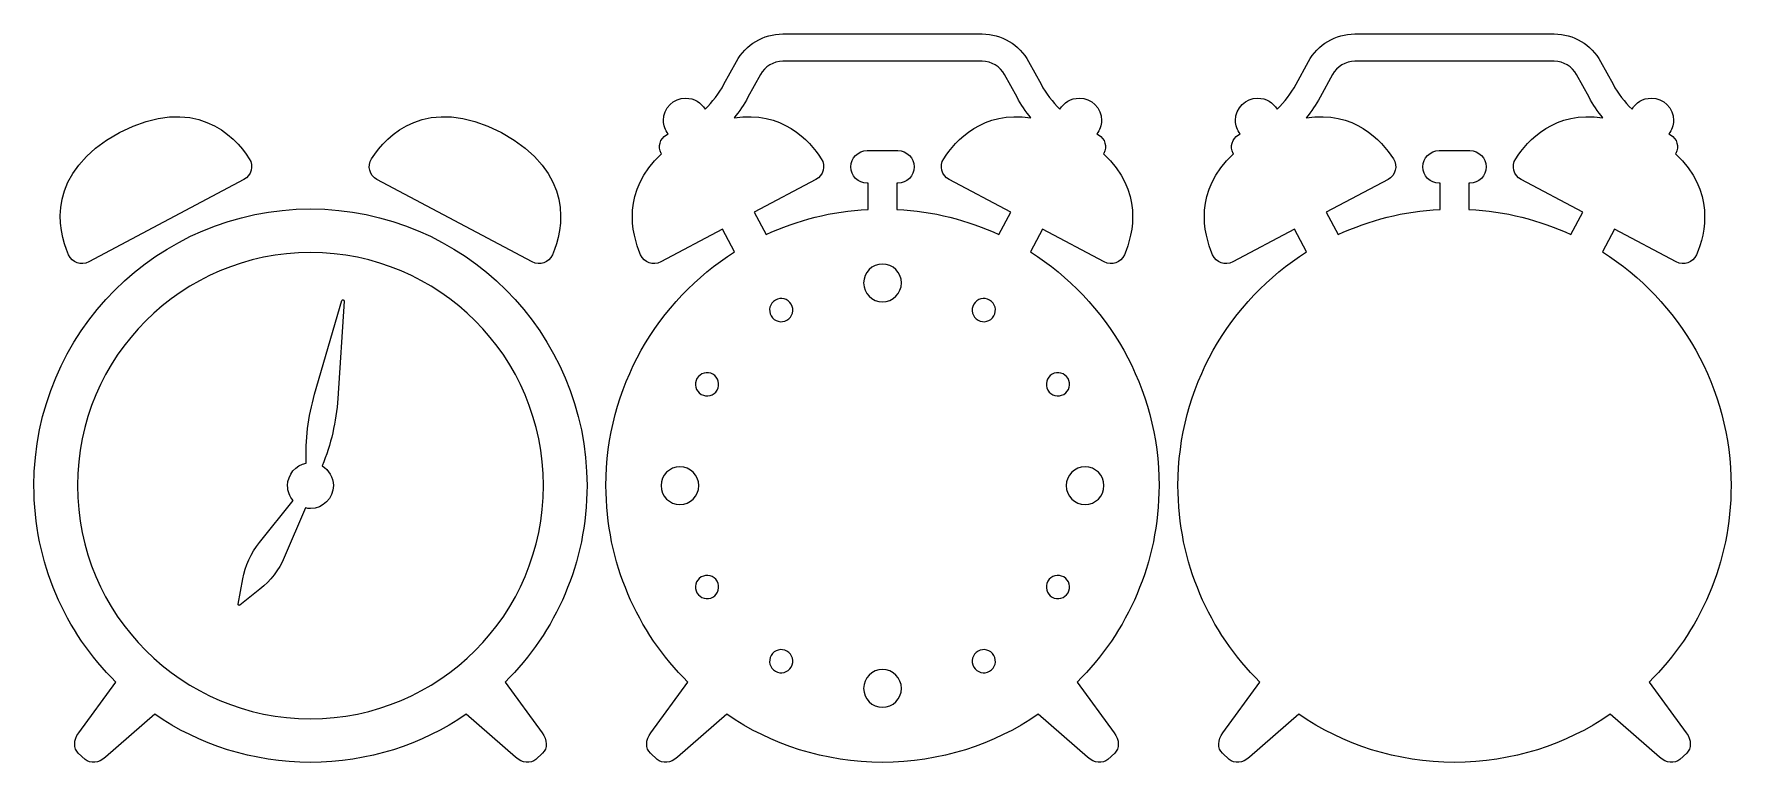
# Model space of a CAD drawing. Header units: inches. Extents: x -2.31 to 6.31, y -3.41 to 0.29.
import ezdxf

# ---------------------------------------------------------------- set-up
doc = ezdxf.new("R2010")
doc.units = ezdxf.units.IN
doc.header["$MEASUREMENT"] = 0
doc.layers.add('Clock', color=7, linetype='Continuous', lineweight=0)

msp = doc.modelspace()

# ---------------------------------------------------------------- linework, layer by layer
at = {"layer": 'Clock', "color": 1, "lineweight": 18, "true_color": 0xff0000}
for points, knots in [([(2.9897, -2.9974), (3.2462, -2.7428), (3.4051, -2.39), (3.4051, -2), (3.4051, -1.5005), (3.1444, -1.0619), (2.7517, -0.8127), (2.7517, -0.8127), (2.8125, -0.697), (2.8125, -0.697), (2.8125, -0.697), (3.127, -0.8638), (3.127, -0.8638), (3.1653, -0.8841), (3.2125, -0.867), (3.2294, -0.8271), (3.2758, -0.7182), (3.3261, -0.5031), (3.1233, -0.3146), (3.1237, -0.3141), (3.1241, -0.3135), (3.1245, -0.3129), (3.143, -0.2794), (3.1309, -0.2371), (3.0974, -0.2185), (3.0974, -0.2185), (3.0894, -0.2141), (3.0894, -0.2141), (3.104, -0.1951), (3.1128, -0.1713), (3.1128, -0.1454), (3.1128, -0.0828), (3.0621, -0.0321), (2.9995, -0.0321), (2.9578, -0.0321), (2.9214, -0.0547), (2.9018, -0.0883), (2.8638, -0.0512), (2.8311, -0.0087), (2.8054, 0.0385), (2.8054, 0.0385), (2.7425, 0.1538), (2.7425, 0.1538), (2.6953, 0.2401), (2.6049, 0.2938), (2.5066, 0.2938), (2.5066, 0.2938), (1.4935, 0.2938), (1.4935, 0.2938), (1.3951, 0.2938), (1.3048, 0.2401), (1.2576, 0.1538), (1.2576, 0.1538), (1.1947, 0.0385), (1.1947, 0.0385), (1.169, -0.0087), (1.1363, -0.0512), (1.0983, -0.0883), (1.0787, -0.0547), (1.0423, -0.0321), (1.0006, -0.0321), (0.938, -0.0321), (0.8873, -0.0828), (0.8873, -0.1454), (0.8873, -0.1713), (0.8961, -0.1951), (0.9107, -0.2141), (0.9107, -0.2141), (0.9028, -0.2185), (0.9028, -0.2185), (0.8692, -0.2371), (0.8571, -0.2794), (0.8757, -0.3129), (0.876, -0.3135), (0.8765, -0.314), (0.8768, -0.3146), (0.674, -0.5031), (0.7243, -0.7181), (0.7707, -0.8271), (0.7876, -0.867), (0.8348, -0.8841), (0.8731, -0.8638), (0.8731, -0.8638), (1.1876, -0.697), (1.1876, -0.697), (1.1876, -0.697), (1.2484, -0.8127), (1.2484, -0.8127), (0.8557, -1.0619), (0.595, -1.5005), (0.595, -2), (0.595, -2.39), (0.7539, -2.7428), (1.0104, -2.9974), (1.0104, -2.9974), (0.8224, -3.2544), (0.8224, -3.2544), (0.7958, -3.2908), (0.795, -3.335), (0.8204, -3.3584), (0.8204, -3.3584), (0.8551, -3.3902), (0.8551, -3.3902), (0.8805, -3.4136), (0.9246, -3.409), (0.9585, -3.3794), (0.9585, -3.3794), (1.2088, -3.1612), (1.2088, -3.1612), (1.4341, -3.3151), (1.7066, -3.4051), (2, -3.4051), (2.2935, -3.4051), (2.566, -3.3151), (2.7913, -3.1612), (2.7913, -3.1612), (3.0415, -3.3794), (3.0415, -3.3794), (3.0755, -3.409), (3.1196, -3.4136), (3.145, -3.3902), (3.145, -3.3902), (3.1797, -3.3584), (3.1797, -3.3584), (3.2051, -3.335), (3.2043, -3.2908), (3.1777, -3.2544), (3.1777, -3.2544), (2.9897, -2.9974), (2.9897, -2.9974)], [0, 0, 0, 0, 1, 1, 1, 2, 2, 2, 3, 3, 3, 4, 4, 4, 5, 5, 5, 6, 6, 6, 7, 7, 7, 8, 8, 8, 9, 9, 9, 10, 10, 10, 11, 11, 11, 12, 12, 12, 13, 13, 13, 14, 14, 14, 15, 15, 15, 16, 16, 16, 17, 17, 17, 18, 18, 18, 19, 19, 19, 20, 20, 20, 21, 21, 21, 22, 22, 22, 23, 23, 23, 24, 24, 24, 25, 25, 25, 26, 26, 26, 27, 27, 27, 28, 28, 28, 29, 29, 29, 30, 30, 30, 31, 31, 31, 32, 32, 32, 33, 33, 33, 34, 34, 34, 35, 35, 35, 36, 36, 36, 37, 37, 37, 38, 38, 38, 39, 39, 39, 40, 40, 40, 41, 41, 41, 42, 42, 42, 43, 43, 43, 43]), ([(2.338, -0.4453), (2.338, -0.4453), (2.6515, -0.6116), (2.6515, -0.6116), (2.6515, -0.6116), (2.5917, -0.7253), (2.5917, -0.7253), (2.4328, -0.6514), (2.2578, -0.6063), (2.0733, -0.5968), (2.0733, -0.5968), (2.0733, -0.4639), (2.0733, -0.4639), (2.0733, -0.4639), (2.0782, -0.4639), (2.0782, -0.4639), (2.1237, -0.4639), (2.1609, -0.4267), (2.1609, -0.3812), (2.1609, -0.3357), (2.1237, -0.2985), (2.0782, -0.2985), (2.0782, -0.2985), (1.9219, -0.2985), (1.9219, -0.2985), (1.8764, -0.2985), (1.8392, -0.3357), (1.8392, -0.3812), (1.8392, -0.4267), (1.8764, -0.4639), (1.9219, -0.4639), (1.9219, -0.4639), (1.9268, -0.4639), (1.9268, -0.4639), (1.9268, -0.4639), (1.9268, -0.5968), (1.9268, -0.5968), (1.7423, -0.6063), (1.5673, -0.6514), (1.4084, -0.7253), (1.4084, -0.7253), (1.3486, -0.6116), (1.3486, -0.6116), (1.3486, -0.6116), (1.6621, -0.4453), (1.6621, -0.4453), (1.7005, -0.425), (1.7127, -0.3764), (1.6892, -0.3399), (1.6283, -0.2455), (1.4902, -0.0946), (1.2457, -0.1325), (1.2724, -0.1001), (1.2963, -0.0653), (1.3166, -0.028), (1.3166, -0.028), (1.3796, 0.0872), (1.3796, 0.0872), (1.4023, 0.129), (1.446, 0.1549), (1.4935, 0.1549), (1.4935, 0.1549), (2.5066, 0.1549), (2.5066, 0.1549), (2.5541, 0.1549), (2.5978, 0.129), (2.6205, 0.0872), (2.6205, 0.0872), (2.6835, -0.028), (2.6835, -0.028), (2.7038, -0.0653), (2.7277, -0.1001), (2.7544, -0.1325), (2.5099, -0.0946), (2.3718, -0.2455), (2.3109, -0.3399), (2.2874, -0.3764), (2.2996, -0.425), (2.338, -0.4453)], [0, 0, 0, 0, 1, 1, 1, 2, 2, 2, 3, 3, 3, 4, 4, 4, 5, 5, 5, 6, 6, 6, 7, 7, 7, 8, 8, 8, 9, 9, 9, 10, 10, 10, 11, 11, 11, 12, 12, 12, 13, 13, 13, 14, 14, 14, 15, 15, 15, 16, 16, 16, 17, 17, 17, 18, 18, 18, 19, 19, 19, 20, 20, 20, 21, 21, 21, 22, 22, 22, 23, 23, 23, 24, 24, 24, 25, 25, 25, 26, 26, 26, 26]), ([(2, -1.0665), (1.9471, -1.0665), (1.9041, -1.0235), (1.9041, -0.9705), (1.9041, -0.9176), (1.9471, -0.8746), (2, -0.8746), (2.053, -0.8746), (2.096, -0.9176), (2.096, -0.9705), (2.096, -1.0235), (2.053, -1.0665), (2, -1.0665)], [0, 0, 0, 0, 1, 1, 1, 2, 2, 2, 3, 3, 3, 4, 4, 4, 4]), ([(1.5148, -1.1595), (1.4866, -1.1758), (1.4505, -1.1661), (1.4343, -1.1379), (1.418, -1.1097), (1.4276, -1.0737), (1.4558, -1.0574), (1.484, -1.0411), (1.5201, -1.0508), (1.5364, -1.079), (1.5527, -1.1072), (1.543, -1.1432), (1.5148, -1.1595)], [0, 0, 0, 0, 1, 1, 1, 2, 2, 2, 3, 3, 3, 4, 4, 4, 4]), ([(2.5658, -1.1379), (2.5496, -1.1661), (2.5135, -1.1758), (2.4853, -1.1595), (2.4571, -1.1432), (2.4475, -1.1072), (2.4637, -1.079), (2.48, -1.0508), (2.5161, -1.0411), (2.5443, -1.0574), (2.5725, -1.0737), (2.5821, -1.1097), (2.5658, -1.1379)], [0, 0, 0, 0, 1, 1, 1, 2, 2, 2, 3, 3, 3, 4, 4, 4, 4]), ([(1.1596, -1.5147), (1.1433, -1.5429), (1.1072, -1.5526), (1.079, -1.5363), (1.0508, -1.52), (1.0412, -1.484), (1.0575, -1.4558), (1.0737, -1.4276), (1.1098, -1.4179), (1.138, -1.4342), (1.1662, -1.4505), (1.1758, -1.4865), (1.1596, -1.5147)], [0, 0, 0, 0, 1, 1, 1, 2, 2, 2, 3, 3, 3, 4, 4, 4, 4]), ([(2.8621, -1.4342), (2.8903, -1.4179), (2.9264, -1.4276), (2.9426, -1.4558), (2.9589, -1.484), (2.9493, -1.52), (2.9211, -1.5363), (2.8929, -1.5526), (2.8568, -1.5429), (2.8405, -1.5147), (2.8243, -1.4865), (2.8339, -1.4505), (2.8621, -1.4342)], [0, 0, 0, 0, 1, 1, 1, 2, 2, 2, 3, 3, 3, 4, 4, 4, 4]), ([(0.9706, -2.0959), (0.9176, -2.0959), (0.8747, -2.053), (0.8747, -2), (0.8747, -1.947), (0.9176, -1.9041), (0.9706, -1.9041), (1.0236, -1.9041), (1.0665, -1.947), (1.0665, -2), (1.0665, -2.053), (1.0236, -2.0959), (0.9706, -2.0959)], [0, 0, 0, 0, 1, 1, 1, 2, 2, 2, 3, 3, 3, 4, 4, 4, 4]), ([(2.9336, -2), (2.9336, -1.947), (2.9765, -1.9041), (3.0295, -1.9041), (3.0825, -1.9041), (3.1254, -1.947), (3.1254, -2), (3.1254, -2.053), (3.0825, -2.0959), (3.0295, -2.0959), (2.9765, -2.0959), (2.9336, -2.053), (2.9336, -2)], [0, 0, 0, 0, 1, 1, 1, 2, 2, 2, 3, 3, 3, 4, 4, 4, 4]), ([(1.138, -2.5658), (1.1098, -2.5821), (1.0737, -2.5724), (1.0575, -2.5442), (1.0412, -2.516), (1.0508, -2.48), (1.079, -2.4637), (1.1072, -2.4474), (1.1433, -2.4571), (1.1596, -2.4853), (1.1758, -2.5135), (1.1662, -2.5495), (1.138, -2.5658)], [0, 0, 0, 0, 1, 1, 1, 2, 2, 2, 3, 3, 3, 4, 4, 4, 4]), ([(2.9426, -2.5442), (2.9264, -2.5724), (2.8903, -2.5821), (2.8621, -2.5658), (2.8339, -2.5495), (2.8243, -2.5135), (2.8405, -2.4853), (2.8568, -2.4571), (2.8929, -2.4474), (2.9211, -2.4637), (2.9493, -2.48), (2.9589, -2.516), (2.9426, -2.5442)], [0, 0, 0, 0, 1, 1, 1, 2, 2, 2, 3, 3, 3, 4, 4, 4, 4]), ([(1.5364, -2.921), (1.5201, -2.9492), (1.484, -2.9589), (1.4558, -2.9426), (1.4276, -2.9263), (1.418, -2.8903), (1.4343, -2.8621), (1.4505, -2.8339), (1.4866, -2.8242), (1.5148, -2.8405), (1.543, -2.8568), (1.5527, -2.8928), (1.5364, -2.921)], [0, 0, 0, 0, 1, 1, 1, 2, 2, 2, 3, 3, 3, 4, 4, 4, 4]), ([(2.5443, -2.9426), (2.5161, -2.9589), (2.48, -2.9492), (2.4637, -2.921), (2.4475, -2.8928), (2.4571, -2.8568), (2.4853, -2.8405), (2.5135, -2.8242), (2.5496, -2.8339), (2.5658, -2.8621), (2.5821, -2.8903), (2.5725, -2.9263), (2.5443, -2.9426)], [0, 0, 0, 0, 1, 1, 1, 2, 2, 2, 3, 3, 3, 4, 4, 4, 4]), ([(2, -3.1254), (1.9471, -3.1254), (1.9041, -3.0824), (1.9041, -3.0295), (1.9041, -2.9765), (1.9471, -2.9335), (2, -2.9335), (2.053, -2.9335), (2.096, -2.9765), (2.096, -3.0295), (2.096, -3.0824), (2.053, -3.1254), (2, -3.1254)], [0, 0, 0, 0, 1, 1, 1, 2, 2, 2, 3, 3, 3, 4, 4, 4, 4])]:
    msp.add_open_spline(points, degree=3, knots=knots, dxfattribs=at)
at = {"layer": 'Clock', "color": 30, "lineweight": 18, "true_color": 0xff6400}
for points, knots in [([(5.8961, -2.9974), (6.1527, -2.7428), (6.3116, -2.39), (6.3116, -2), (6.3116, -1.5005), (6.0509, -1.0619), (5.6581, -0.8127), (5.6581, -0.8127), (5.719, -0.697), (5.719, -0.697), (5.719, -0.697), (6.0335, -0.8638), (6.0335, -0.8638), (6.0718, -0.8841), (6.1189, -0.867), (6.1359, -0.8271), (6.1823, -0.7182), (6.2326, -0.5031), (6.0298, -0.3146), (6.0302, -0.3141), (6.0306, -0.3135), (6.0309, -0.3129), (6.0495, -0.2794), (6.0374, -0.2371), (6.0038, -0.2185), (6.0038, -0.2185), (5.9959, -0.2141), (5.9959, -0.2141), (6.0105, -0.1951), (6.0193, -0.1713), (6.0193, -0.1454), (6.0193, -0.0828), (5.9686, -0.0321), (5.906, -0.0321), (5.8643, -0.0321), (5.8279, -0.0547), (5.8083, -0.0883), (5.7702, -0.0512), (5.7376, -0.0087), (5.7118, 0.0385), (5.7118, 0.0385), (5.6489, 0.1538), (5.6489, 0.1538), (5.6018, 0.2401), (5.5114, 0.2938), (5.4131, 0.2938), (5.4131, 0.2938), (4.4, 0.2938), (4.4, 0.2938), (4.3016, 0.2938), (4.2112, 0.2401), (4.1641, 0.1538), (4.1641, 0.1538), (4.1012, 0.0385), (4.1012, 0.0385), (4.0755, -0.0087), (4.0428, -0.0512), (4.0048, -0.0883), (3.9851, -0.0547), (3.9488, -0.0321), (3.9071, -0.0321), (3.8445, -0.0321), (3.7938, -0.0828), (3.7938, -0.1454), (3.7938, -0.1713), (3.8025, -0.1951), (3.8171, -0.2141), (3.8171, -0.2141), (3.8092, -0.2185), (3.8092, -0.2185), (3.7757, -0.2371), (3.7635, -0.2794), (3.7821, -0.3129), (3.7825, -0.3135), (3.7829, -0.314), (3.7833, -0.3146), (3.5805, -0.5031), (3.6308, -0.7181), (3.6771, -0.8271), (3.6941, -0.867), (3.7413, -0.8841), (3.7796, -0.8638), (3.7796, -0.8638), (4.0941, -0.697), (4.0941, -0.697), (4.0941, -0.697), (4.1549, -0.8127), (4.1549, -0.8127), (3.7622, -1.0619), (3.5014, -1.5005), (3.5014, -2), (3.5014, -2.39), (3.6603, -2.7428), (3.9169, -2.9974), (3.9169, -2.9974), (3.7289, -3.2544), (3.7289, -3.2544), (3.7023, -3.2908), (3.7014, -3.335), (3.7269, -3.3584), (3.7269, -3.3584), (3.7615, -3.3902), (3.7615, -3.3902), (3.787, -3.4136), (3.8311, -3.409), (3.865, -3.3794), (3.865, -3.3794), (4.1152, -3.1612), (4.1152, -3.1612), (4.3406, -3.3151), (4.613, -3.4051), (4.9065, -3.4051), (5.2, -3.4051), (5.4724, -3.3151), (5.6978, -3.1612), (5.6978, -3.1612), (5.948, -3.3794), (5.948, -3.3794), (5.982, -3.409), (6.026, -3.4136), (6.0515, -3.3902), (6.0515, -3.3902), (6.0861, -3.3584), (6.0861, -3.3584), (6.1116, -3.335), (6.1108, -3.2908), (6.0842, -3.2544), (6.0842, -3.2544), (5.8961, -2.9974), (5.8961, -2.9974)], [0, 0, 0, 0, 1, 1, 1, 2, 2, 2, 3, 3, 3, 4, 4, 4, 5, 5, 5, 6, 6, 6, 7, 7, 7, 8, 8, 8, 9, 9, 9, 10, 10, 10, 11, 11, 11, 12, 12, 12, 13, 13, 13, 14, 14, 14, 15, 15, 15, 16, 16, 16, 17, 17, 17, 18, 18, 18, 19, 19, 19, 20, 20, 20, 21, 21, 21, 22, 22, 22, 23, 23, 23, 24, 24, 24, 25, 25, 25, 26, 26, 26, 27, 27, 27, 28, 28, 28, 29, 29, 29, 30, 30, 30, 31, 31, 31, 32, 32, 32, 33, 33, 33, 34, 34, 34, 35, 35, 35, 36, 36, 36, 37, 37, 37, 38, 38, 38, 39, 39, 39, 40, 40, 40, 41, 41, 41, 42, 42, 42, 43, 43, 43, 43]), ([(4.1522, -0.1325), (4.1788, -0.1001), (4.2028, -0.0653), (4.2231, -0.028), (4.2231, -0.028), (4.286, 0.0872), (4.286, 0.0872), (4.3088, 0.129), (4.3525, 0.1549), (4.4, 0.1549), (4.4, 0.1549), (5.4131, 0.1549), (5.4131, 0.1549), (5.4606, 0.1549), (5.5042, 0.129), (5.527, 0.0872), (5.527, 0.0872), (5.5899, -0.028), (5.5899, -0.028), (5.6103, -0.0653), (5.6342, -0.1001), (5.6608, -0.1325), (5.4163, -0.0946), (5.2783, -0.2455), (5.2174, -0.3399), (5.1939, -0.3764), (5.2061, -0.425), (5.2444, -0.4453), (5.2444, -0.4453), (5.558, -0.6116), (5.558, -0.6116), (5.558, -0.6116), (5.4982, -0.7253), (5.4982, -0.7253), (5.3393, -0.6514), (5.1642, -0.6063), (4.9798, -0.5968), (4.9798, -0.5968), (4.9798, -0.4639), (4.9798, -0.4639), (4.9798, -0.4639), (4.9847, -0.4639), (4.9847, -0.4639), (5.0302, -0.4639), (5.0674, -0.4267), (5.0674, -0.3812), (5.0674, -0.3357), (5.0302, -0.2985), (4.9847, -0.2985), (4.9847, -0.2985), (4.8284, -0.2985), (4.8284, -0.2985), (4.7829, -0.2985), (4.7456, -0.3357), (4.7456, -0.3812), (4.7456, -0.4267), (4.7829, -0.4639), (4.8284, -0.4639), (4.8284, -0.4639), (4.8333, -0.4639), (4.8333, -0.4639), (4.8333, -0.4639), (4.8333, -0.5968), (4.8333, -0.5968), (4.6488, -0.6063), (4.4738, -0.6514), (4.3149, -0.7253), (4.3149, -0.7253), (4.2551, -0.6116), (4.2551, -0.6116), (4.2551, -0.6116), (4.5686, -0.4453), (4.5686, -0.4453), (4.6069, -0.425), (4.6192, -0.3764), (4.5957, -0.3399), (4.5348, -0.2455), (4.3967, -0.0946), (4.1522, -0.1325)], [0, 0, 0, 0, 1, 1, 1, 2, 2, 2, 3, 3, 3, 4, 4, 4, 5, 5, 5, 6, 6, 6, 7, 7, 7, 8, 8, 8, 9, 9, 9, 10, 10, 10, 11, 11, 11, 12, 12, 12, 13, 13, 13, 14, 14, 14, 15, 15, 15, 16, 16, 16, 17, 17, 17, 18, 18, 18, 19, 19, 19, 20, 20, 20, 21, 21, 21, 22, 22, 22, 23, 23, 23, 24, 24, 24, 25, 25, 25, 26, 26, 26, 26])]:
    msp.add_open_spline(points, degree=3, knots=knots, dxfattribs=at)
at = {"layer": 'Clock', "color": 18, "lineweight": 18, "true_color": 0x000000}
msp.add_open_spline([(-2.0334, -0.8638), (-2.0334, -0.8638), (-1.2443, -0.4453), (-1.2443, -0.4453), (-1.206, -0.425), (-1.1938, -0.3764), (-1.2173, -0.3399), (-1.2942, -0.2206), (-1.4942, -0.0108), (-1.8766, -0.2062), (-2.253, -0.4132), (-2.1914, -0.6965), (-2.1358, -0.8271), (-2.1188, -0.867), (-2.0717, -0.8841), (-2.0334, -0.8638)], degree=3, knots=[0, 0, 0, 0, 1, 1, 1, 2, 2, 2, 3, 3, 3, 4, 4, 4, 5, 5, 5, 5], dxfattribs=at)
at = {"layer": 'Clock', "color": 5, "lineweight": 18, "true_color": 0x0000ff}
msp.add_open_spline([(-0.5685, -0.4453), (-0.5685, -0.4453), (0.2205, -0.8638), (0.2205, -0.8638), (0.2588, -0.8841), (0.306, -0.867), (0.323, -0.8271), (0.3786, -0.6965), (0.4401, -0.4132), (0.0638, -0.2062), (-0.3187, -0.0108), (-0.5186, -0.2206), (-0.5956, -0.3399), (-0.6191, -0.3764), (-0.6068, -0.425), (-0.5685, -0.4453)], degree=3, knots=[0, 0, 0, 0, 1, 1, 1, 2, 2, 2, 3, 3, 3, 4, 4, 4, 5, 5, 5, 5], dxfattribs=at)
at = {"layer": 'Clock', "color": 98, "lineweight": 18, "true_color": 0x006400}
for points, knots in [([(0.0832, -2.9974), (0.3398, -2.7428), (0.4987, -2.39), (0.4987, -2), (0.4987, -1.224), (-0.1304, -0.5949), (-0.9064, -0.5949), (-1.6824, -0.5949), (-2.3115, -1.224), (-2.3115, -2), (-2.3115, -2.39), (-2.1526, -2.7428), (-1.896, -2.9974), (-1.896, -2.9974), (-2.0841, -3.2544), (-2.0841, -3.2544), (-2.1107, -3.2908), (-2.1115, -3.335), (-2.086, -3.3584), (-2.086, -3.3584), (-2.0514, -3.3902), (-2.0514, -3.3902), (-2.0259, -3.4136), (-1.9819, -3.409), (-1.9479, -3.3794), (-1.9479, -3.3794), (-1.6977, -3.1612), (-1.6977, -3.1612), (-1.4723, -3.3151), (-1.1999, -3.4051), (-0.9064, -3.4051), (-0.6129, -3.4051), (-0.3405, -3.3151), (-0.1151, -3.1612), (-0.1151, -3.1612), (0.1351, -3.3794), (0.1351, -3.3794), (0.169, -3.409), (0.2131, -3.4136), (0.2386, -3.3902), (0.2386, -3.3902), (0.2732, -3.3584), (0.2732, -3.3584), (0.2987, -3.335), (0.2978, -3.2908), (0.2712, -3.2544), (0.2712, -3.2544), (0.0832, -2.9974), (0.0832, -2.9974)], [0, 0, 0, 0, 1, 1, 1, 2, 2, 2, 3, 3, 3, 4, 4, 4, 5, 5, 5, 6, 6, 6, 7, 7, 7, 8, 8, 8, 9, 9, 9, 10, 10, 10, 11, 11, 11, 12, 12, 12, 13, 13, 13, 14, 14, 14, 15, 15, 15, 16, 16, 16, 16]), ([(-0.9064, -3.1838), (-1.5602, -3.1838), (-2.0902, -2.6538), (-2.0902, -2), (-2.0902, -1.3462), (-1.5602, -0.8162), (-0.9064, -0.8162), (-0.2526, -0.8162), (0.2774, -1.3462), (0.2774, -2), (0.2774, -2.6538), (-0.2526, -3.1838), (-0.9064, -3.1838)], [0, 0, 0, 0, 1, 1, 1, 2, 2, 2, 3, 3, 3, 4, 4, 4, 4])]:
    msp.add_open_spline(points, degree=3, knots=knots, dxfattribs=at)
at = {"layer": 'Clock', "color": 3, "lineweight": 18, "true_color": 0x00ff00}
msp.add_open_spline([(-0.7465, -1.0605), (-0.7465, -1.0605), (-0.8853, -1.5361), (-0.8853, -1.5361), (-0.9184, -1.6497), (-0.9326, -1.7678), (-0.9279, -1.8859), (-0.9818, -1.8959), (-1.0226, -1.9432), (-1.0226, -2), (-1.0226, -2.0289), (-1.012, -2.0553), (-0.9945, -2.0756), (-0.9945, -2.0756), (-1.1658, -2.2889), (-1.1658, -2.2889), (-1.2088, -2.3426), (-1.2379, -2.4061), (-1.2503, -2.4738), (-1.2503, -2.4738), (-1.2737, -2.601), (-1.2737, -2.601), (-1.2747, -2.6062), (-1.2687, -2.6097), (-1.2647, -2.6065), (-1.2647, -2.6065), (-1.1633, -2.5261), (-1.1633, -2.5261), (-1.1094, -2.4833), (-1.0669, -2.4279), (-1.0398, -2.3646), (-1.0398, -2.3646), (-0.9319, -2.1133), (-0.9319, -2.1133), (-0.9237, -2.1152), (-0.9152, -2.1162), (-0.9064, -2.1162), (-0.8422, -2.1162), (-0.7902, -2.0642), (-0.7902, -2), (-0.7902, -1.9575), (-0.8131, -1.9204), (-0.8472, -1.9001), (-0.8024, -1.7908), (-0.7753, -1.6749), (-0.7676, -1.5569), (-0.7676, -1.5569), (-0.7354, -1.0624), (-0.7354, -1.0624), (-0.735, -1.0557), (-0.7446, -1.054), (-0.7465, -1.0605)], degree=3, knots=[0, 0, 0, 0, 1, 1, 1, 2, 2, 2, 3, 3, 3, 4, 4, 4, 5, 5, 5, 6, 6, 6, 7, 7, 7, 8, 8, 8, 9, 9, 9, 10, 10, 10, 11, 11, 11, 12, 12, 12, 13, 13, 13, 14, 14, 14, 15, 15, 15, 16, 16, 16, 17, 17, 17, 17], dxfattribs=at)

doc.saveas('drawing.dxf')
